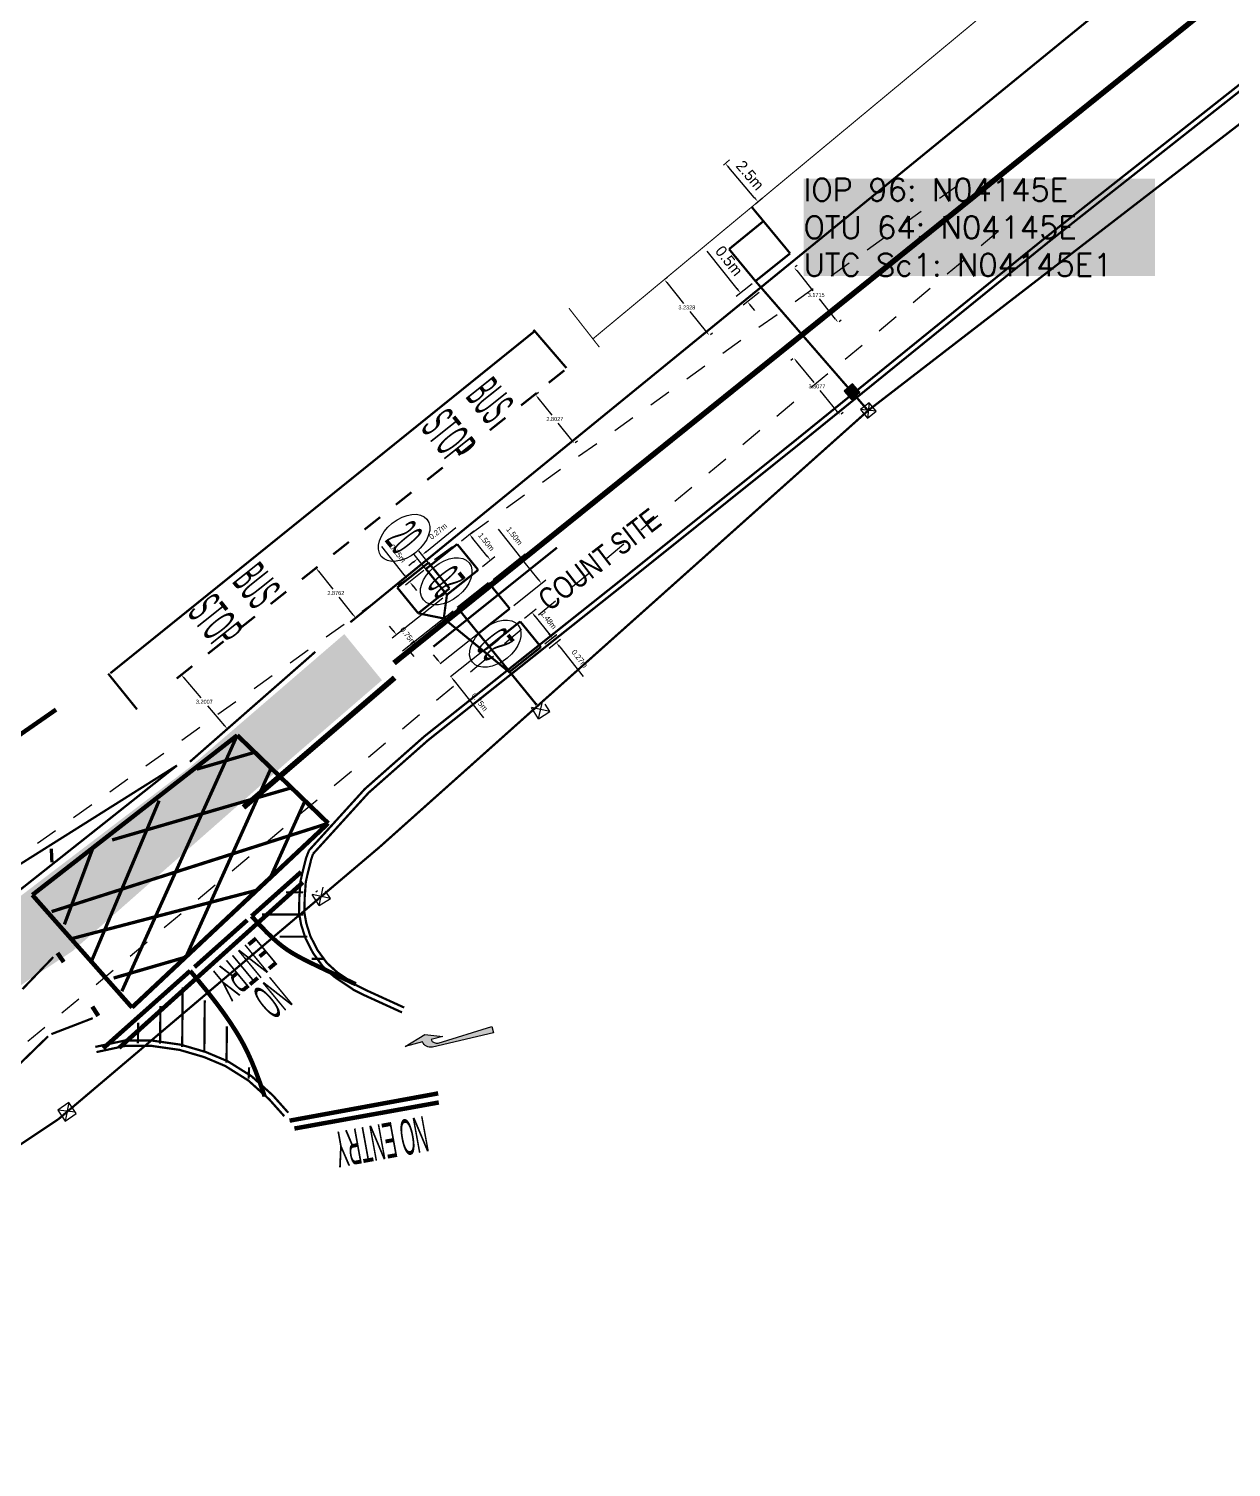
# Model space of a CAD drawing. Header units: metres. Extents: x 375767 to 376086, y 166051 to 166262.
# Drawn here: x 375930.9 to 375985.1, y 166117.4 to 166182.3 of the extents above; entities that cross this region are included whole.
import ezdxf
from ezdxf.enums import TextEntityAlignment as Align

# ---------------------------------------------------------------- set-up
doc = ezdxf.new("R2010")
doc.units = ezdxf.units.M
for name, pattern in [('1003', [0.8999999999999999, 0.6, -0.3]), ('1004', [6, 4, -2]), ('1010', [2, 1, -1]), ('1025', [2, 1, -1]), ('1041', [2, 1, 0, 1]), ('1043', [2, 1, 0, 1]), ('DUCT1', [2, 1, -0.5, 0, -0.5]), ('ZIGZAG', [2, 1, 0, 1])]:
    doc.linetypes.add(name, pattern=pattern)
for name, color, linetype in [('COUNT_SITE', 4, 'Continuous'), ('DIMS', 1, 'Continuous'), ('DUCTS', 3, 'DUCT1'), ('LINES', 7, 'Continuous'), ('SCT_LOOP', 10, 'Continuous'), ('UKLOOPACCESS', 170, 'Continuous')]:
    doc.layers.add(name, color=color, linetype=linetype)
doc.styles.add('RDMARKP', font='rdmarkp.shx', dxfattribs={"width": 0.38, "height": 1.6})
doc.styles.add('ROMANS', font='romans')
doc.dimstyles.get("Standard").update_dxf_attribs({"dimtxt": 0.18, "dimasz": 0.18, "dimexe": 0.18, "dimexo": 0.0625, "dimgap": 0.09, "dimtad": 0, "dimtih": 1, "dimtoh": 1, "dimdec": 4, "dimzin": 0, "dimdsep": 46, "dimtxsty": 'Standard', "dimcen": 0.09, "dimadec": 0, "dimazin": 0, "dimtfac": 1, "dimtdec": 4, "dimtofl": 0, "dimtmove": 0, "dimatfit": 3, "dimfxl": 1, "dimtolj": 1, "dimtzin": 0, "dimarcsym": 0})

# ---------------------------------------------------------------- blocks, each defined once
blk = doc.blocks.new('ZIG8')
at = {"linetype": 'ZIGZAG'}
for points, const_width in [([(-0.2495089316608556, 17.45989829469024), (-0.7495089316608556, 17.45989829469024)], 0.2), ([(-0.2994128822378173, 17.19509671585501), (-0.7013665582113475, 15.23590472874113)], 0.1), ([(-0.2994128822378173, 13.10290328414496), (-0.7013665582113475, 15.06209527125885)], 0.1), ([(-0.2994128822378173, 12.93109671585504), (-0.7013665582113475, 10.97190472874116)], 0.1), ([(-0.2994128822378173, 8.838903284144955), (-0.7013665582113475, 10.79809527125885)], 0.1), ([(-0.2994128822378173, 8.66709671585506), (-0.7013665582113475, 6.707904728741163)], 0.1), ([(-0.2994128822378173, 4.574903284144945), (-0.7013665582113475, 6.534095271258842)], 0.1), ([(-0.2994128822378173, 4.40309671585505), (-0.7013665582113475, 2.443904728741153)], 0.1), ([(-0.2994128822378173, 0.3109032841449348), (-0.7013665582113475, 2.270095271258832)], 0.1)]:
    blk.add_lwpolyline(points, dxfattribs=dict(at, const_width=const_width))
blk = doc.blocks.new('*D17')
at = {"layer": 'Defpoints', "color": 0, "transparency": 16777216}
for p in [(375962.2933602865, 166176.2319695801), (375962.0126264505, 166175.9929022395), (375963.4798475403, 166174.2699625702)]:
    blk.add_point(p, dxfattribs=at)
at = {"layer": 'DIMS', "color": 0, "lineweight": -2, "transparency": 16777216}
for p, q in [((375962.2029627914, 166176.1549888747), (375962.4836966275, 166176.3940562153)), ((375963.5984947411, 166174.6993662518), (375962.4554469217, 166176.0416332392)), ((375963.6701838812, 166174.4320492054), (375963.9509177173, 166174.671116546))]:
    blk.add_line(p, q, dxfattribs=at)
at = {"layer": 'DIMS', "color": 0, "transparency": 16777216}
for points in [[(375962.4871696452, 166176.0686476784), (375962.4237241982, 166176.0146188), (375962.2933602865, 166176.2319695801)], [(375963.6302174646, 166174.726380691), (375963.5667720176, 166174.6723518126), (375963.7605813763, 166174.5090299108)]]:
    blk.add_solid(points, dxfattribs=at)
at = {"layer": 'DIMS', "color": 0, "transparency": 16777216, "insert": (375963.4076435134, 166175.6946730158), "char_height": 0.5, "attachment_point": 5, "rotation": 310.41705382666765}
blk.add_mtext('\\A1;2.5m', dxfattribs=at)
blk = doc.blocks.new('*D18')
at = {"layer": 'Defpoints', "color": 0, "transparency": 16777216}
for p in [(375963.7003815948, 166170.9639331373), (375962.9790116788, 166170.3874693042), (375964.0125203764, 166170.5733318303)]:
    blk.add_point(p, dxfattribs=at)
at = {"layer": 'DIMS', "color": 0, "lineweight": -2, "transparency": 16777216}
for p, q in [((375962.822942288, 166170.5827699577), (375961.4703409013, 166172.2753756215)), ((375963.5050809413, 166170.8078637465), (375962.7837110253, 166170.2313999134)), ((375963.8172197229, 166170.4172624396), (375963.0958498068, 166169.8407986065)), ((375963.4472198511, 166169.8015673437), (375963.6032892419, 166169.6062666902))]:
    blk.add_line(p, q, dxfattribs=at)
at = {"layer": 'DIMS', "color": 0, "transparency": 16777216}
for points in [[(375962.855492397, 166170.6087815229), (375962.7903921791, 166170.5567583926), (375962.9790116788, 166170.3874693042)], [(375963.47976996, 166169.8275789088), (375963.4146697422, 166169.7755557786), (375963.2911504603, 166169.9968679972)]]:
    blk.add_solid(points, dxfattribs=at)
at = {"layer": 'DIMS', "color": 0, "transparency": 16777216, "insert": (375962.4592082064, 166171.838861898), "char_height": 0.5, "attachment_point": 5, "rotation": 308.6291821299235}
blk.add_mtext('\\A1;0.5m', dxfattribs=at)
blk = doc.blocks.new('1038r4')
at = {"linetype": 'Continuous'}
h = blk.add_hatch(color=256, dxfattribs=at)
edge = h.paths.add_edge_path()
edge.add_arc((0.3584595799594155, 2.498570023968249), 0.302694016917024, 461.1355589381031, 535.2597760898309)
edge.add_line((0.0568008924702923, 2.523584102798047), (0.1500000000000199, 0))
edge.add_line((0.1500000000000199, 0), (-0.1499999999999915, 0))
edge.add_line((-0.1499999999999915, 0), (-0.04361041028478496, 2.826159134510711))
edge.add_arc((0.3581137717003315, 2.798517716250345), 0.4026740200150185, 458.29788334228203, 536.063855733046, ccw=False)
edge.add_line((0.3000000000000114, 3.196976190791695), (0.3000000000000114, 4))
edge.add_line((0.3000000000000114, 4), (0.6000000000000085, 3))
edge.add_line((0.6000000000000085, 3), (0.3000000000000114, 2.25))
edge.add_line((0.3000000000000114, 2.25), (0.3000000000000114, 2.795565218185821))
blk.add_lwpolyline([(0.3000000000000114, 2.795565218185821, 0.335198107483375), (0.0568008924702923, 2.523584102798047), (0.1500000000000199, 0), (-0.1499999999999915, 0), (-0.04361041028478496, 2.826159134510711, -0.3529697987741943), (0.3000000000000114, 3.196976190791695), (0.3000000000000114, 4), (0.6000000000000085, 3), (0.3000000000000114, 2.25)], format="xyb", close=True, dxfattribs=at)
blk = doc.blocks.new('*D21')
at = {"layer": 'Defpoints', "color": 0, "transparency": 16777216}
for p in [(375953.9770851777, 166154.4261346982), (375954.1448915977, 166154.2146140008), (375954.6661615986, 166154.6281548682)]:
    blk.add_point(p, dxfattribs=at)
at = {"layer": 'DIMS', "color": 0, "lineweight": -2, "transparency": 16777216}
for p, q in [((375954.1729376753, 166154.581511013), (375954.6942076762, 166154.9950518804)), ((375954.3429788639, 166155.0355280632), (375954.1876025491, 166155.2313805608)), ((375954.3407440953, 166154.3699903156), (375954.8620140962, 166154.783531183)), ((375954.8215379133, 166154.4323023707), (375955.8832760642, 166153.0939769705))]:
    blk.add_line(p, q, dxfattribs=at)
at = {"layer": 'DIMS', "color": 0, "transparency": 16777216}
for points in [[(375954.3756209468, 166155.0614241157), (375954.3103367809, 166155.0096320107), (375954.4983551786, 166154.8396755657)], [(375954.8541799963, 166154.4581984231), (375954.7888958304, 166154.4064063182), (375954.6661615986, 166154.6281548682)]]:
    blk.add_solid(points, dxfattribs=at)
at = {"layer": 'DIMS', "color": 0, "transparency": 16777216, "insert": (375955.7238738926, 166153.8982778938), "char_height": 0.25, "attachment_point": 5, "rotation": 308.4261399783591}
blk.add_mtext('\\A1;0.27m', dxfattribs=at)
blk = doc.blocks.new('*D22')
at = {"layer": 'Defpoints', "color": 0, "transparency": 16777216}
for p in [(375952.5760006951, 166156.1611376244), (375953.0421296394, 166155.5735801316), (375949.4480412141, 166153.6796231028)]:
    blk.add_point(p, dxfattribs=at)
at = {"layer": 'DIMS', "color": 0, "lineweight": -2, "transparency": 16777216}
for p, q in [((375952.5564154453, 166156.1455999929), (375949.4284559643, 166153.6640854713)), ((375953.0225443896, 166155.5580425001), (375949.8945849086, 166153.0765279786)), ((375949.2926648994, 166153.8754756004), (375949.1372885846, 166154.071328098)), ((375950.0695464731, 166152.8962131125), (375951.3855838591, 166151.2373424579))]:
    blk.add_line(p, q, dxfattribs=at)
at = {"layer": 'DIMS', "color": 0, "transparency": 16777216}
for points in [[(375949.3253069823, 166153.9013716529), (375949.2600228164, 166153.8495795479), (375949.4480412141, 166153.6796231028)], [(375950.102188556, 166152.9221091649), (375950.0369043901, 166152.87031706), (375949.9141701583, 166153.09206561)]]:
    blk.add_solid(points, dxfattribs=at)
at = {"layer": 'DIMS', "color": 0, "transparency": 16777216, "insert": (375951.2148483562, 166151.9432993138), "char_height": 0.25, "attachment_point": 5, "rotation": 308.42613997556316}
blk.add_mtext('\\A1;0.75m', dxfattribs=at)
blk = doc.blocks.new('*D23')
at = {"layer": 'Defpoints', "color": 0, "transparency": 16777216}
for p in [(375950.7499740989, 166159.5110834865), (375950.1993594213, 166159.0624344901), (375951.1469494941, 166157.8994830373)]:
    blk.add_point(p, dxfattribs=at)
at = {"layer": 'DIMS', "color": 0, "lineweight": -2, "transparency": 16777216}
for p, q in [((375950.3931681677, 166159.2203527279), (375950.9437828452, 166159.6690017244)), ((375951.5396459338, 166158.5419407801), (375950.9078923367, 166159.3172747402)), ((375951.3407582405, 166158.0574012751), (375951.8913729179, 166158.5060502716))]:
    blk.add_line(p, q, dxfattribs=at)
at = {"layer": 'DIMS', "color": 0, "transparency": 16777216}
for points in [[(375950.9401937944, 166159.3435944465), (375950.8755908789, 166159.2909550339), (375950.7499740989, 166159.5110834865)], [(375951.5719473915, 166158.5682604864), (375951.507344476, 166158.5156210738), (375951.6975641716, 166158.3481320337)]]:
    blk.add_solid(points, dxfattribs=at)
at = {"layer": 'DIMS', "color": 0, "transparency": 16777216, "insert": (375951.5144822547, 166159.1664851169), "char_height": 0.25, "attachment_point": 5, "rotation": 309.17365797172084}
blk.add_mtext('\\A1;1.50m', dxfattribs=at)
blk = doc.blocks.new('*D24')
at = {"layer": 'Defpoints', "color": 0, "transparency": 16777216}
for p in [(375949.7443575816, 166156.78676012), (375950.2104865258, 166156.1992026273), (375947.4630096285, 166154.9768907439)]:
    blk.add_point(p, dxfattribs=at)
at = {"layer": 'DIMS', "color": 0, "lineweight": -2, "transparency": 16777216}
for p, q in [((375949.548505084, 166156.6313838053), (375947.2671571309, 166154.8215144291)), ((375950.0146340283, 166156.0438263125), (375947.7332860751, 166154.2339569364)), ((375947.3076333137, 166155.1727432415), (375947.152256999, 166155.3685957391)), ((375948.0845148875, 166154.1934807536), (375948.2398912022, 166153.997628256))]:
    blk.add_line(p, q, dxfattribs=at)
at = {"layer": 'DIMS', "color": 0, "transparency": 16777216}
for points in [[(375947.3402753967, 166155.198639294), (375947.2749912308, 166155.146847189), (375947.4630096285, 166154.9768907439)], [(375948.1171569704, 166154.219376806), (375948.0518728045, 166154.1675847011), (375947.9291385727, 166154.3893332512)]]:
    blk.add_solid(points, dxfattribs=at)
at = {"layer": 'DIMS', "color": 0, "transparency": 16777216, "insert": (375947.989852847, 166154.9161764696), "char_height": 0.25, "attachment_point": 5, "rotation": 308.42613997556316}
blk.add_mtext('\\A1;0.75m', dxfattribs=at)
blk = doc.blocks.new('*D25')
at = {"layer": 'Defpoints', "color": 0, "transparency": 16777216}
for p in [(375951.6207445304, 166157.3180073109), (375954.0017479595, 166157.2922304541), (375952.553002419, 166156.1428923253)]:
    blk.add_point(p, dxfattribs=at)
at = {"layer": 'DIMS', "color": 0, "lineweight": -2, "transparency": 16777216}
for p, q in [((375953.069490071, 166158.4673454397), (375952.059544025, 166159.7403866741)), ((375951.816597028, 166157.4733836256), (375953.2653425686, 166158.6227217545)), ((375953.8463716448, 166157.4880829517), (375953.2248663857, 166158.2714929421)), ((375952.7488549165, 166156.2982686401), (375954.1976004571, 166157.4476067689))]:
    blk.add_line(p, q, dxfattribs=at)
at = {"layer": 'DIMS', "color": 0, "transparency": 16777216}
for points in [[(375953.2575084686, 166158.2973889946), (375953.1922243028, 166158.2455968896), (375953.069490071, 166158.4673454397)], [(375953.8790137277, 166157.5139790042), (375953.8137295619, 166157.4621868993), (375954.0017479595, 166157.2922304541)]]:
    blk.add_solid(points, dxfattribs=at)
at = {"layer": 'DIMS', "color": 0, "transparency": 16777216, "insert": (375952.780607637, 166159.4348567778), "char_height": 0.25, "attachment_point": 5, "rotation": 308.4261399752322}
blk.add_mtext('\\A1;1.50m', dxfattribs=at)
blk = doc.blocks.new('*D26')
at = {"layer": 'Defpoints', "color": 0, "transparency": 16777216}
for p in [(375953.0421296393, 166155.5735801316), (375954.4876667166, 166154.8311960524), (375953.9619574227, 166154.4141333459)]:
    blk.add_point(p, dxfattribs=at)
at = {"layer": 'DIMS', "color": 0, "lineweight": -2, "transparency": 16777216}
for p, q in [((375953.2379821369, 166155.7289564464), (375953.7636914309, 166156.1460191529)), ((375953.723215248, 166155.7947903406), (375954.3322904019, 166155.02704855)), ((375954.1578099203, 166154.5695096607), (375954.6835192142, 166154.9865723672))]:
    blk.add_line(p, q, dxfattribs=at)
at = {"layer": 'DIMS', "color": 0, "transparency": 16777216}
for points in [[(375953.755857331, 166155.820686393), (375953.6905731651, 166155.7688942881), (375953.5678389333, 166155.9906428382)], [(375954.3649324848, 166155.0529446025), (375954.2996483189, 166155.0011524975), (375954.4876667166, 166154.8311960524)]]:
    blk.add_solid(points, dxfattribs=at)
at = {"layer": 'DIMS', "color": 0, "transparency": 16777216, "insert": (375954.3215315713, 166155.6439839174), "char_height": 0.25, "attachment_point": 5, "rotation": 308.42613997577297}
blk.add_mtext('\\A1;1.48m', dxfattribs=at)
blk = doc.blocks.new('*D27')
at = {"layer": 'Defpoints', "color": 0, "transparency": 16777216}
for p in [(375948.6231183581, 166158.5747726681), (375949.039131441, 166157.6367747767), (375949.2484448871, 166157.8073264735)]:
    blk.add_point(p, dxfattribs=at)
at = {"layer": 'DIMS', "color": 0, "lineweight": -2, "transparency": 16777216}
for p, q in [((375948.8169271045, 166158.7326909059), (375950.1412868713, 166159.8117988642)), ((375949.0905266493, 166158.0011352199), (375948.4652001204, 166158.7685814145)), ((375948.2199961657, 166158.2463027335), (375948.0261874194, 166158.0883844957)), ((375948.8812132032, 166157.8305835231), (375948.2558866743, 166158.5980297177))]:
    blk.add_line(p, q, dxfattribs=at)
at = {"layer": 'DIMS', "color": 0, "transparency": 16777216}
for points in [[(375948.7906073981, 166158.7649923636), (375948.8432468108, 166158.7003894481), (375948.6231183581, 166158.5747726681)], [(375948.1936764594, 166158.2786041912), (375948.246315872, 166158.2140012758), (375948.4138049121, 166158.4042209713)]]:
    blk.add_solid(points, dxfattribs=at)
at = {"layer": 'DIMS', "color": 0, "transparency": 16777216, "insert": (375949.3391340045, 166159.6419171235), "char_height": 0.25, "attachment_point": 5, "rotation": 39.17365797381347}
blk.add_mtext('\\A1;0.27m', dxfattribs=at)
blk = doc.blocks.new('*D28')
at = {"layer": 'Defpoints', "color": 0, "transparency": 16777216}
for p in [(375948.8041166342, 166158.1470125033), (375948.8973424231, 166158.0295010048), (375947.9647380048, 166157.4811054574)]:
    blk.add_point(p, dxfattribs=at)
at = {"layer": 'DIMS', "color": 0, "lineweight": -2, "transparency": 16777216}
for p, q in [((375947.8093616901, 166157.676957955), (375946.7994156443, 166158.9499991894)), ((375948.6082641367, 166157.9916361886), (375947.7688855072, 166157.3257291427)), ((375948.7014899255, 166157.87412469), (375947.8621112961, 166157.2082176441)), ((375948.2133401084, 166157.1677414612), (375948.3687164232, 166156.9718889637))]:
    blk.add_line(p, q, dxfattribs=at)
at = {"layer": 'DIMS', "color": 0, "transparency": 16777216}
for points in [[(375947.842003773, 166157.7028540075), (375947.7767196071, 166157.6510619025), (375947.9647380048, 166157.4811054574)], [(375948.2459821914, 166157.1936375137), (375948.1806980254, 166157.1418454088), (375948.0579637937, 166157.3635939588)]]:
    blk.add_solid(points, dxfattribs=at)
at = {"layer": 'DIMS', "color": 0, "transparency": 16777216, "insert": (375947.5204792562, 166158.6444692932), "char_height": 0.25, "attachment_point": 5, "rotation": 308.4261399714177}
blk.add_mtext('\\A1;0.15m', dxfattribs=at)
blk = doc.blocks.new('JBOX6')
at = {"linetype": 'ByBlock'}
blk.add_hatch(color=0, dxfattribs=at).paths.add_polyline_path([(0.25, 0.25), (-0.25, 0.25), (-0.25, -0.25), (0.25, -0.25)])
at = {"color": 0, "linetype": 'ByBlock'}
for p, q in [((0.25, 0.25), (-0.25, 0.25)), ((-0.25, 0.25), (-0.25, -0.25)), ((0.25, -0.25), (0.25, 0.25)), ((-0.25, -0.25), (0.25, -0.25))]:
    blk.add_line(p, q, dxfattribs=at)
blk = doc.blocks.new('JBOX5')
at = {"color": 0, "linetype": 'ByBlock'}
for p, q in [((0.25, 0.25), (-0.25, 0.25)), ((-0.25, 0.25), (-0.25, -0.25)), ((-0.25, 0.25), (0.25, -0.25)), ((0.25, 0.25), (-0.25, -0.25)), ((0.25, -0.25), (0.25, 0.25)), ((-0.25, -0.25), (0.25, -0.25))]:
    blk.add_line(p, q, dxfattribs=at)
blk = doc.blocks.new('*D35')
at = {"layer": 'Defpoints', "color": 0, "transparency": 16777216}
for p in [(375943.8316802218, 166157.9846652819), (375945.6241597055, 166155.7353803841), (375945.6241597055, 166155.7353803841)]:
    blk.add_point(p, dxfattribs=at)
at = {"layer": 'DIMS', "color": 0, "lineweight": -2, "transparency": 16777216}
for p, q in [((375943.7828023533, 166157.9457139794), (375943.6909119604, 166157.8724855306)), ((375943.943859973, 166157.8438970206), (375944.5844760151, 166157.0400228329)), ((375945.5119799542, 166155.8761486454), (375944.8713639121, 166156.6800228329)), ((375945.575281837, 166155.6964290816), (375945.4833914441, 166155.6232006328))]:
    blk.add_line(p, q, dxfattribs=at)
at = {"layer": 'DIMS', "color": 0, "transparency": 16777216}
for points in [[(375943.9673213499, 166157.8625936458), (375943.9203985962, 166157.8252003953), (375943.8316802218, 166157.9846652819)], [(375945.5354413311, 166155.8948452706), (375945.4885185773, 166155.8574520202), (375945.6241597055, 166155.7353803841)]]:
    blk.add_solid(points, dxfattribs=at)
at = {"layer": 'DIMS', "color": 0, "transparency": 16777216, "insert": (375944.7279199637, 166156.860022833), "char_height": 0.18, "attachment_point": 5}
blk.add_mtext('\\A1;2.8762', dxfattribs=at)
blk = doc.blocks.new('*D36')
at = {"layer": 'Defpoints', "color": 0, "transparency": 16777216}
for p in [(375938.011979239, 166153.38930248), (375940.0864800796, 166150.9519589683), (375939.8329627654, 166150.7361822922)]:
    blk.add_point(p, dxfattribs=at)
at = {"layer": 'DIMS', "color": 0, "lineweight": -2, "transparency": 16777216}
for p, q in [((375937.9643846265, 166153.3487931865), (375937.6213894408, 166153.0568590387)), ((375937.87512869, 166153.0364533199), (375938.6425086011, 166152.1348540481)), ((375939.7162960001, 166150.8732547763), (375938.948916089, 166151.7748540481)), ((375940.038885467, 166150.9114496748), (375939.6958902813, 166150.619515527))]:
    blk.add_line(p, q, dxfattribs=at)
at = {"layer": 'DIMS', "color": 0, "transparency": 16777216}
for points in [[(375937.8979741042, 166153.0558977808), (375937.852283276, 166153.017008859), (375937.7584619248, 166153.173525804)], [(375939.7391414142, 166150.8926992372), (375939.6934505861, 166150.8538103154), (375939.8329627654, 166150.7361822922)]]:
    blk.add_solid(points, dxfattribs=at)
at = {"layer": 'DIMS', "color": 0, "transparency": 16777216, "insert": (375938.7957123452, 166151.9548540481), "char_height": 0.18, "attachment_point": 5}
blk.add_mtext('\\A1;3.2007', dxfattribs=at)
blk = doc.blocks.new('*D37')
at = {"layer": 'Defpoints', "color": 0, "transparency": 16777216}
for p in [(375965.3802818616, 166167.4596098203), (375967.4684978872, 166164.8944555665), (375967.4684978872, 166164.8944555665)]:
    blk.add_point(p, dxfattribs=at)
at = {"layer": 'DIMS', "color": 0, "lineweight": -2, "transparency": 16777216}
for p, q in [((375965.3318120097, 166167.4201519509), (375965.2406886881, 166167.3459711564)), ((375965.4939205254, 166167.3200166468), (375966.2778572111, 166166.3570326933)), ((375967.3548592234, 166165.03404874), (375966.5709225377, 166165.9970326934)), ((375967.5169677391, 166164.9339134359), (375967.6080910607, 166165.0080942303))]:
    blk.add_line(p, q, dxfattribs=at)
at = {"layer": 'DIMS', "color": 0, "transparency": 16777216}
for points in [[(375965.5171860543, 166167.3389564241), (375965.4706549965, 166167.3010768695), (375965.3802818615, 166167.4596098202)], [(375967.3781247523, 166165.0529885173), (375967.3315936944, 166165.0151089627), (375967.4684978872, 166164.8944555665)]]:
    blk.add_solid(points, dxfattribs=at)
at = {"layer": 'DIMS', "color": 0, "transparency": 16777216, "insert": (375966.4243898744, 166166.1770326933), "char_height": 0.18, "attachment_point": 5}
blk.add_mtext('\\A1;3.3077', dxfattribs=at)
blk = doc.blocks.new('*D38')
at = {"layer": 'Defpoints', "color": 0, "transparency": 16777216}
for p in [(375965.3981207825, 166171.5372223293), (375967.3807458531, 166169.0618832797), (375967.3807458531, 166169.0618832797)]:
    blk.add_point(p, dxfattribs=at)
at = {"layer": 'DIMS', "color": 0, "lineweight": -2, "transparency": 16777216}
for p, q in [((375965.446902447, 166171.576294048), (375965.5386119764, 166171.6497488792)), ((375965.5106473325, 166171.3967311354), (375966.2452621536, 166170.4795528045)), ((375967.2682193031, 166169.2023744736), (375966.5336044821, 166170.1195528045)), ((375967.4295275176, 166169.1009549985), (375967.5212370469, 166169.1744098297))]:
    blk.add_line(p, q, dxfattribs=at)
at = {"layer": 'DIMS', "color": 0, "transparency": 16777216}
for points in [[(375965.5340625315, 166171.4154855604), (375965.4872321335, 166171.3779767104), (375965.3981207825, 166171.5372223293)], [(375967.2916345021, 166169.2211288986), (375967.2448041041, 166169.1836200486), (375967.3807458531, 166169.0618832797)]]:
    blk.add_solid(points, dxfattribs=at)
at = {"layer": 'DIMS', "color": 0, "transparency": 16777216, "insert": (375966.3894333178, 166170.2995528045), "char_height": 0.18, "attachment_point": 5}
blk.add_mtext('\\A1;3.1715', dxfattribs=at)
blk = doc.blocks.new('*D39')
at = {"layer": 'Defpoints', "color": 0, "transparency": 16777216}
for p in [(375959.5430151983, 166170.9964314487), (375961.5686875051, 166168.477031245), (375961.5686875052, 166168.4770312451)]:
    blk.add_point(p, dxfattribs=at)
at = {"layer": 'DIMS', "color": 0, "lineweight": -2, "transparency": 16777216}
for p, q in [((375959.5917236083, 166171.0355944515), (375959.6832954193, 166171.1092208969)), ((375959.6558046465, 166170.8561512278), (375960.411126026, 166169.9167313469)), ((375961.455898057, 166168.617311466), (375960.7005766775, 166169.5567313469)), ((375961.6173959152, 166168.5161942479), (375961.7089677262, 166168.5898206932))]:
    blk.add_line(p, q, dxfattribs=at)
at = {"layer": 'DIMS', "color": 0, "transparency": 16777216}
for points in [[(375959.6791846834, 166170.8749494692), (375959.6324246097, 166170.8373529864), (375959.5430151983, 166170.9964314487)], [(375961.4792780939, 166168.6361097073), (375961.4325180202, 166168.5985132246), (375961.5686875052, 166168.4770312451)]]:
    blk.add_solid(points, dxfattribs=at)
at = {"layer": 'DIMS', "color": 0, "transparency": 16777216, "insert": (375960.5558513517, 166169.7367313469), "char_height": 0.18, "attachment_point": 5}
blk.add_mtext('\\A1;3.2328', dxfattribs=at)
blk = doc.blocks.new('*D40')
at = {"layer": 'Defpoints', "color": 0, "transparency": 16777216}
for p in [(375953.7318738555, 166165.8020740614), (375955.4785943012, 166163.6102931208), (375955.4785943013, 166163.6102931208)]:
    blk.add_point(p, dxfattribs=at)
at = {"layer": 'DIMS', "color": 0, "lineweight": -2, "transparency": 16777216}
for p, q in [((375953.7807510013, 166165.8410262707), (375953.8726400356, 166165.9142564243)), ((375953.8440562184, 166165.6613078813), (375954.4617846695, 166164.8861835911)), ((375955.3664119384, 166163.7510593009), (375954.7486834872, 166164.526183591)), ((375955.5274714471, 166163.6492453301), (375955.6193604813, 166163.7224754837))]:
    blk.add_line(p, q, dxfattribs=at)
at = {"layer": 'DIMS', "color": 0, "transparency": 16777216}
for points in [[(375953.8675172484, 166165.6800049418), (375953.8205951884, 166165.6426108208), (375953.7318738555, 166165.8020740614)], [(375955.3898729684, 166163.7697563614), (375955.3429509084, 166163.7323622404), (375955.4785943013, 166163.6102931208)]]:
    blk.add_solid(points, dxfattribs=at)
at = {"layer": 'DIMS', "color": 0, "transparency": 16777216, "insert": (375954.6052340784, 166164.7061835912), "char_height": 0.18, "attachment_point": 5}
blk.add_mtext('\\A1;2.8027', dxfattribs=at)

msp = doc.modelspace()

# ---------------------------------------------------------------- hatches: boundary and pattern name
at = {"layer": 'DIMS', "true_color": 0xffecb3}
h = msp.add_hatch(color=41, dxfattribs=at)
h.dxf.hatch_style = 1
h.paths.add_polyline_path([(375916.3539821655, 166133.4307327351), (375918.0112159796, 166130.9273624487), (375932.8491373986, 166140.7097677253), (375942.5997671416, 166149.2982519889), (375946.8055749757, 166152.9276213392), (375945.1098255251, 166155.0073525321), (375938.1340762432, 166148.9992541706), (375928.9229903431, 166141.9898173686), (375917.2068067348, 166133.940510133)])

# ---------------------------------------------------------------- linework, layer by layer
at = {"const_width": 0.1}
msp.add_lwpolyline([(375949.1260355428, 166154.4409038024), (375954.699490115, 166158.9054375883)], dxfattribs=at)
at = {"layer": 'COUNT_SITE', "const_width": 0.1}
for points in [[(375948.7891014169, 166157.9436298065), (375950.1993594214, 166159.0624344901)], [(375951.1469494941, 166157.8994830372), (375950.1993594214, 166159.0624344901)], [(375947.4956231057, 166157.1089409707), (375948.9058811102, 166158.2277456543)], [(375949.7366914895, 166156.7806783537), (375948.7891014168, 166157.9436298065)], [(375949.8534711829, 166157.0647942015), (375948.9058811102, 166158.2277456543)], [(375949.7366914895, 166156.7806783537), (375951.1469494941, 166157.8994830373)], [(375950.2104865258, 166156.1992026273), (375951.6207445304, 166157.3180073109)], [(375952.568334603, 166156.155055858), (375951.6207445304, 166157.3180073109)], [(375947.4956231057, 166157.1089409707), (375948.4432131784, 166155.9459895179)], [(375948.4432131784, 166155.9459895179), (375949.8534711829, 166157.0647942015)], [(375949.7366914895, 166156.7806783537), (375949.595071227, 166155.7109731568), (375952.6384355345, 166153.2194470257)], [(375953.7643173843, 166151.8376829374), (375950.2104865258, 166156.1992026273)], [(375951.1580765985, 166155.0362511745), (375952.568334603, 166156.155055858)], [(375948.4432131784, 166155.9459895179), (375949.595071227, 166155.7109731568)], [(375951.6318716349, 166154.4547754481), (375953.0421296394, 166155.5735801317)], [(375953.9770851777, 166154.4261346982), (375953.0421296394, 166155.5735801317)], [(375952.5668271732, 166153.3073300146), (375953.9770851777, 166154.4261346982)]]:
    msp.add_lwpolyline(points, dxfattribs=at)
at = {"layer": 'DIMS', "linetype": '1025'}
for points in [[(375972.7579474784, 166175.2268453643), (375913.3971104692, 166132.7692078246)], [(375974.6001102348, 166173.1545304836), (375918.9820473451, 166126.7328507504)]]:
    msp.add_lwpolyline(points, dxfattribs=at)
at = {"layer": 'DUCTS'}
for p, q in [((375932.979976055, 166133.445533656), (375932.1897459415, 166133.5447310143)), ((375932.687386111, 166133.8799238869), (375932.5249388141, 166133.047090845))]:
    msp.add_line(p, q, dxfattribs=at)
at = {"layer": 'DUCTS', "const_width": 0.1}
for points in [[(375988.7377228549, 166180.5163691774), (375968.7363238435, 166165.0907705829)], [(375968.7363238435, 166165.0907705829), (375946.6978088874, 166145.401422932)], [(375946.6978088874, 166145.401422932), (375932.2067083805, 166133.12555661)]]:
    msp.add_lwpolyline(points, dxfattribs=at)
at = {"layer": 'DUCTS', "flags": 128}
for points in [[(375953.8679170226, 166151.1936432504), (375954.3753980417, 166151.5137416964), (375954.0552995956, 166152.0212227156), (375953.5478185765, 166151.7011242695)], [(375953.8679170226, 166151.1936432504), (375953.5478185765, 166151.7011242695)], [(375954.3753980417, 166151.5137416964), (375953.5478185765, 166151.7011242695)], [(375953.8679170226, 166151.1936432504), (375954.0552995956, 166152.0212227156)], [(375943.973721519, 166142.7612643748), (375944.4812025381, 166143.0813628208), (375944.1611040921, 166143.58884384), (375943.653623073, 166143.2687453939)], [(375944.4812025381, 166143.0813628208), (375943.653623073, 166143.2687453939)], [(375943.973721519, 166142.7612643748), (375943.653623073, 166143.2687453939)], [(375943.973721519, 166142.7612643748), (375944.1611040921, 166143.58884384)]]:
    msp.add_lwpolyline(points, dxfattribs=at)
at = {"layer": 'DUCTS'}
msp.add_lwpolyline([(375933.0225789835, 166133.3822837175), (375932.687386111, 166133.8799238869), (375932.1897459415, 166133.5447310143), (375932.5249388141, 166133.047090845)], close=True, dxfattribs=at)
at = {"layer": 'DUCTS', "const_width": 0.1, "flags": 128}
msp.add_lwpolyline([(375907.6213620742, 166117.4879718165), (375913.3518105, 166120.5772969861), (375915.166089007, 166121.7847306131), (375916.5110248014, 166122.6798085728), (375918.7352057947, 166124.1600393718), (375920.3301970847, 166125.2215335752), (375921.9416028003, 166126.2939518618), (375923.3501285537, 166127.2313500356), (375924.3651590756, 166127.9068703484), (375925.2660850934, 166128.5064521465), (375926.0908316833, 166129.0553352218), (375927.1692975564, 166129.7730728546), (375928.4382163109, 166130.6175601636), (375929.4277515087, 166131.2761128987), (375930.3795162381, 166131.9095287359), (375932.2067083805, 166133.12555661)], dxfattribs=at)
at = {"layer": 'LINES', "color": 2, "const_width": 0.1}
for points in [[(375943.5188227721, 166145.2556156617), (375946.0328115895, 166148.0210033609), (375948.7278741752, 166150.4021605024), (375957.6232726438, 166157.4726360709), (375965.3612226519, 166163.6689765938), (375976.6939579622, 166172.8565757437), (375997.8544237106, 166189.5491294336), (376017.872987417, 166205.9208106332), (376040.1618120165, 166223.8460852703), (376063.6964733533, 166242.7841407394), (376069.8211856697, 166247.4033875447)], [(375943.6964083897, 166145.0941741912), (375946.2015621646, 166147.8498433435), (375948.8821003128, 166150.2181677708), (375957.7729485091, 166157.2850265717), (375965.5118023105, 166163.4820908277), (375976.8438568126, 166172.6691380375), (375998.0047254766, 166189.3620095696), (376018.024162814, 166205.7344052464), (376040.3122465324, 166223.6590840469), (376063.8439972301, 166242.5947973602), (376069.9656999836, 166247.2117743586)], [(375934.5560646682, 166153.240709282), (375953.6790486206, 166168.6568296211)], [(375954.3278153866, 166166.3404144697), (375955.0338220744, 166166.900257205)], [(375953.0811175785, 166165.3198750711), (375953.7871242663, 166165.8797178064)], [(375951.6691042032, 166164.2001896005), (375952.3751108909, 166164.7600323358)], [(375950.2570908278, 166163.0805041298), (375950.9630975155, 166163.6403468652)], [(375948.8450774524, 166161.9608186592), (375949.5510841401, 166162.5206613945)], [(375947.4330640769, 166160.8411331885), (375948.1390707647, 166161.4009759239)], [(375946.0210507016, 166159.7214477179), (375946.7270573893, 166160.2812904532)], [(375944.6090373261, 166158.6017622472), (375945.3150440139, 166159.1616049825)], [(375943.1970239507, 166157.4820767765), (375943.9030306384, 166158.0419195119)], [(375941.7850105753, 166156.3623913059), (375942.491017263, 166156.9222340412)], [(375940.3729971999, 166155.2427058353), (375941.0790038876, 166155.8025485706)], [(375938.9609838245, 166154.1230203646), (375939.6669905122, 166154.6828630999)], [(375937.5489704491, 166153.003334894), (375938.2549771367, 166153.5631776293)], [(375947.7118466757, 166137.9472946271), (375945.9864748997, 166138.7347462807), (375945.5464317262, 166138.9547678675), (375944.6442150347, 166139.5624253197), (375944.1407965018, 166140.0190911401), (375943.6991606451, 166140.6249761352), (375943.3584220956, 166141.2878503201), (375943.1620028497, 166141.9055707676), (375943.0665667027, 166142.4420842391), (375943.0831549304, 166143.1467856686), (375943.1332306035, 166143.8584000891), (375943.217323539, 166144.2368182986), (375943.3859308682, 166144.9158942751), (375943.5188227721, 166145.2556156617)], [(375947.8114940029, 166138.1656301721), (375946.0899967853, 166138.9513134953), (375945.6676367839, 166139.162493496), (375944.7926437597, 166139.7518153704), (375944.3202585852, 166140.1803299148), (375943.904088203, 166140.7512785509), (375943.5810532214, 166141.3797121413), (375943.3955191852, 166141.9631996062), (375943.3070657067, 166142.460458604), (375943.322956512, 166143.1355321239), (375943.3713861103, 166143.8237545346), (375943.4509654439, 166144.1818615354), (375943.6124628732, 166144.8323019706), (375943.6964083897, 166145.0941741912)], [(375933.8796942838, 166136.3927422565), (375935.2148173747, 166136.6803705919), (375936.4235713101, 166136.6803705919), (375937.7251395182, 166136.4936914864), (375938.8607974582, 166136.161809714), (375939.8529897903, 166135.7440445215), (375940.9272514694, 166135.0690692529), (375941.8889859128, 166134.2016698893), (375942.5815898564, 166133.424859434)], [(375933.9302383828, 166136.1581249211), (375935.240376036, 166136.4403705919), (375936.406447769, 166136.4403705919), (375937.6741861804, 166136.2585435688), (375938.7803078789, 166135.935293392), (375939.7418492997, 166135.5304338464), (375940.781956642, 166134.8769182772), (375941.7185439905, 166134.032199368), (375942.4024529508, 166133.2651410285)]]:
    msp.add_lwpolyline(points, dxfattribs=at)
at = {"layer": 'LINES', "const_width": 0.25}
msp.add_lwpolyline([(376063.0420751977, 166246.7532025761), (375947.3497841304, 166153.7021400745)], dxfattribs=at)
at = {"layer": 'LINES', "linetype": '1010', "const_width": 0.05}
msp.add_lwpolyline([(375956.3080142642, 166168.3114965003), (375988.7192297861, 166195.2116449237), (376016.50998678, 166218.3361032783)], dxfattribs=at)
at = {"layer": 'LINES', "linetype": '1004', "const_width": 0.1}
for points in [[(376006.4913611113, 166205.3865917497), (375945.3804661179, 166155.5406390503)], [(375938.144131796, 166149.2488961444), (375943.8020125839, 166154.2097605338)]]:
    msp.add_lwpolyline(points, dxfattribs=at)
at = {"layer": 'LINES', "linetype": '1025', "const_width": 0.05}
msp.add_lwpolyline([(375955.241792331, 166169.7007196771), (375956.6122734276, 166167.9452787578)], dxfattribs=at)
at = {"layer": 'LINES', "color": 2, "linetype": '1025', "const_width": 0.1}
for points in [[(375953.6429166431, 166168.72946613), (375955.1249195227, 166167.0084295439)], [(375935.761413209, 166151.6122064662), (375934.4601660327, 166153.2220479732)]]:
    msp.add_lwpolyline(points, dxfattribs=at)
at = {"layer": 'LINES', "linetype": 'Continuous', "const_width": 0.25}
msp.add_lwpolyline([(375940.5615287228, 166147.1904366139), (375947.3790287415, 166153.0414897071)], dxfattribs=at)
at = {"layer": 'LINES', "color": 7, "linetype": '1003', "const_width": 0.2}
for points in [[(375917.4953660353, 166141.453556798), (375932.109123696, 166151.6026674988)], [(375934.9552890531, 166136.3511886109), (375943.2418574792, 166143.8139700607)], [(375938.3500422661, 166139.9892236246), (375940.7310031031, 166142.1097443719)], [(375942.6399187819, 166133.0658843168), (375949.3433342359, 166134.2965808555)], [(375942.8588058688, 166132.7103494949), (375949.3706951218, 166133.8863488495)]]:
    msp.add_lwpolyline(points, dxfattribs=at)
at = {"layer": 'LINES', "color": 2, "linetype": '1043'}
for points, const_width in [([(375931.0393140783, 166143.2435340756), (375940.2798861131, 166150.4436129505)], 0.2), ([(375940.2798861131, 166150.4436129505), (375935.0751124913, 166138.902330458)], 0.15), ([(375940.2798861131, 166150.4436129505), (375944.3843939505, 166146.475922041)], 0.2), ([(375938.4554079815, 166148.9176698061), (375941.0715519439, 166149.6783359807)], 0.15), ([(375941.8077852754, 166148.9666437602), (375937.9695862023, 166140.4556607695)], 0.15), ([(375934.6380095548, 166145.7249031413), (375942.7279729472, 166148.0771290108)], 0.15), ([(375936.7572559845, 166147.4973823533), (375933.699774072, 166140.238135356)], 0.15), ([(375943.3356844378, 166147.48967457), (375941.7734930508, 166144.0256061177)], 0.15), ([(375931.906847375, 166142.4921843957), (375944.3843939505, 166146.475922041)], 0.15), ([(375944.3843939505, 166146.475922041), (375935.5318052599, 166138.16781696)], 0.2), ([(375933.7576125134, 166145.3241939834), (375932.4852101268, 166141.9142238476)], 0.15), ([(375935.5318052599, 166138.16781696), (375931.0393140783, 166143.2435340756)], 0.2), ([(375932.8322407753, 166141.278470147), (375941.1688464654, 166143.4581486717)], 0.15), ([(375934.7058896259, 166139.49616333), (375937.9532989802, 166140.4403753025)], 0.15)]:
    msp.add_lwpolyline(points, dxfattribs=dict(at, const_width=const_width))
at = {"layer": 'LINES', "color": 7, "linetype": '1004', "const_width": 0.1}
for points in [[(375937.5613825478, 166149.0822896345, -0.001529061176975299), (375914.8298259978, 166134.8462368428)], [(375937.5613825478, 166149.0822896345, -0.03125131916387393), (375916.02807316, 166133.4317431201)]]:
    msp.add_lwpolyline(points, format="xyb", dxfattribs=at)
at = {"layer": 'LINES', "color": 7, "linetype": '1041', "const_width": 0.15}
msp.add_lwpolyline([(375931.9227225861, 166144.7170644924), (375931.8948268513, 166145.3304798264)], dxfattribs=at)
at = {"layer": 'LINES', "color": 7, "linetype": 'Continuous', "const_width": 0.2}
for points in [[(375940.9273862772, 166142.2902508125), (375943.1597748215, 166144.2789002925)], [(375934.2321903161, 166136.3260569894), (375938.1570273706, 166139.822368233)]]:
    msp.add_lwpolyline(points, dxfattribs=at)
at = {"layer": 'LINES', "flags": 128}
for points, const_width in [([(375942.4759672545, 166143.3618348025), (375943.2537567526, 166143.3618348025)], 0.1), ([(375941.394649684, 166142.3618348025), (375943.2537567526, 166142.3618348025)], 0.1), ([(375940.9273862772, 166142.2902508125), (375941.2884511366, 166141.893864524), (375941.6048246316, 166141.5659037125), (375941.8833492911, 166141.2971427287), (375942.1308676433, 166141.0783559235), (375942.3542222168, 166140.9003176476), (375942.5602555401, 166140.7538022518), (375942.7558101416, 166140.6295840868), (375942.9477285499, 166140.5184375034), (375943.1437302042, 166140.4115794397), (375943.3550421863, 166140.301997183), (375943.5937684888, 166140.1831206081), (375943.8720131045, 166140.0483795896), (375944.2018800258, 166139.8912040022), (375944.5954732453, 166139.7050237205), (375945.0648967557, 166139.4832686192), (375945.6222545496, 166139.219368573)], 0.2), ([(375942.1914100825, 166141.3618348025), (375943.4434617979, 166141.3618348025)], 0.1), ([(375938.1570273706, 166139.822368233), (375938.5274669411, 166139.3795554166), (375938.8464761291, 166138.9901334941), (375939.121218912, 166138.6458342072), (375939.358859267, 166138.3383892974), (375939.5665611713, 166138.0595305063), (375939.7514886023, 166137.8009895754), (375939.9208055371, 166137.5544982464), (375940.0816759532, 166137.3117882608), (375940.2404706258, 166137.063899546), (375940.4003875222, 166136.7991047725), (375940.5638314078, 166136.5049847967), (375940.733207048, 166136.1691204748), (375940.910919208, 166135.7790926632), (375941.0993726533, 166135.3224822182), (375941.3009721493, 166134.7868699962), (375941.5181224613, 166134.1598368535)], 0.2), ([(375943.6331668432, 166140.3618348025), (375944.1643401782, 166140.3618348025)], 0.1), ([(375937.8169101806, 166139.0763953431), (375937.7979400719, 166136.3837738271)], 0.1), ([(375938.8146634432, 166138.4885693945), (375938.7956933345, 166136.1372666418)], 0.1), ([(375936.8171185376, 166138.2420616882), (375936.7981484289, 166136.534020697)], 0.1), ([(375935.8173268946, 166137.4835768788), (375935.7983567859, 166136.5544332088)], 0.1), ([(375939.8146308992, 166137.3129180181), (375939.7956607905, 166135.682175652)], 0.1), ([(375940.8145983552, 166135.4735923685), (375940.7956282465, 166134.9616147445)], 0.1)]:
    msp.add_lwpolyline(points, dxfattribs=dict(at, const_width=const_width))
at = {"layer": 'LINES'}
for centre, major_axis in [((375947.8067825803, 166159.3485224427), (-1.031222012073556, -0.8382796309265429)), ((375949.7052310217, 166157.3844418906), (1.031222012073556, 0.8382796309265432)), ((375951.9178918877, 166154.5751653273), (1.031222012073556, 0.8382796309265432))]:
    msp.add_ellipse(centre, major_axis=major_axis, ratio=0.636194131281803, dxfattribs=at)
at = {"layer": 'SCT_LOOP', "const_width": 0.1, "flags": 128}
for points in [[(375963.4798475403, 166174.2699625702), (375965.2147169988, 166172.1740745253)], [(375962.4621475466, 166172.365279769), (375964.0126546593, 166173.6286559349)], [(375962.4621475466, 166172.365279769), (375963.6521010051, 166170.9253509713)], [(375963.6521010051, 166170.9253509713), (375965.2147169988, 166172.1740745253)]]:
    msp.add_lwpolyline(points, dxfattribs=at)
at = {"layer": 'SCT_LOOP', "const_width": 0.1}
msp.add_lwpolyline([(375968.7302463202, 166165.0853408854), (375963.6521010051, 166170.9253509713)], dxfattribs=at)

# ---------------------------------------------------------------- block references
at = {"layer": 'DUCTS', "rotation": 308.9172845632885}
msp.add_blockref('JBOX5', (375968.7363238435, 166165.0907705829), dxfattribs=at)
at = {"layer": 'LINES', "color": 7, "linetype": 'ZIGZAG', "xscale": -1, "rotation": 304.5277728600213}
msp.add_blockref('ZIG8', (375917.6448951481, 166130.9391915899), dxfattribs=at)
at = {"layer": 'LINES', "color": 7, "linetype": 'ZIGZAG', "rotation": 302.6662458788542}
msp.add_blockref('ZIG8', (375919.4509906101, 166128.1548491946), dxfattribs=at)
at = {"layer": 'LINES', "rotation": 105.2615431352265}
msp.add_blockref('1038r4', (375951.7946694847, 166137.169338475), dxfattribs=at)
at = {"layer": 'UKLOOPACCESS', "rotation": 221.2458975459092}
msp.add_blockref('JBOX6', (375968.0006521537, 166165.9341383529), dxfattribs=at)

# ---------------------------------------------------------------- texts
at = {"layer": 'COUNT_SITE', "width": 0.8}
msp.add_text('COUNT SITE', height=1, rotation=37.64231930868994, dxfattribs=at).set_placement((375954.3528160995, 166156.0006221177))
at = {"layer": 'DIMS', "insert": (375965.8254155203, 166175.5496720021), "char_height": 1.015575936647868, "attachment_point": 1, "style": 'ROMANS', "bg_fill": 1, "box_fill_scale": 1, "bg_fill_color": 7, "bg_fill_true_color": 16777215, "bg_fill_transparency": 0}
msp.add_mtext_dynamic_manual_height_columns('IOP 96: N04145E\\POTU 64: N04145E\\PUTC Sc1: N04145E1', width=15.84003758562265, gutter_width=5.077879683239337, heights=[0], dxfattribs=at)
at = {"layer": 'LINES', "color": 2, "linetype": 'Continuous', "style": 'RDMARKP', "width": 0.38}
for s, p in [('BUS', (375951.0579950527, 166165.049501647)), ('STOP', (375949.203613519, 166163.4414922645)), ('BUS', (375940.5358394934, 166156.7026477101)), ('STOP', (375938.6814579598, 166155.0946383276))]:
    msp.add_text(s, height=1.6, rotation=308.5192901793388, dxfattribs=at).set_placement(p, align=Align.CENTER)
at = {"layer": 'LINES', "style": 'RDMARKP', "width": 0.38}
for s, rotation, p in [('20', 309.3033255161482, (375947.1887377073, 166158.8700422624)), ('20', 129.3033255182935, (375950.3232758947, 166157.8629220709)), ('20', 129.3033255182935, (375952.5359367607, 166155.0536455075)), ('ENTRY', 219.616585944855, (375940.0653392576, 166140.5220119461)), ('NO ', 219.616585944855, (375941.2618565481, 166139.1332814564)), ('NO ENTRY', 190.3371856726041, (375946.6346073267, 166132.9017917227))]:
    msp.add_text(s, height=1.6, rotation=rotation, dxfattribs=at).set_placement(p, align=Align.CENTER)

# ---------------------------------------------------------------- dimensions: what is measured, and where the dimension line sits
at = {"layer": 'DIMS'}
dim = msp.add_aligned_dim(p1=(375963.4798475403, 166174.2699625702), p2=(375962.0126264505, 166175.9929022395), distance=-0.3687338878185739, text='2.5m', dimstyle='Standard', override={"dimtxt": 0.5, "dimasz": 0.25, "dimexe": 0.25, "dimexo": 0.25, "dimgap": 0.25, "dimtad": 1, "dimtih": 0, "dimtoh": 0, "dimdec": 1, "dimpost": 'm', "dimtdec": 1}, dxfattribs=at)
dim.commit()
dim.dimension.update_dxf_attribs({"geometry": '*D17', "text_midpoint": (375963.4076435134, 166175.6946730158)})
for base, p1, p2, angle, override, picture, middle in [((375962.9790116788, 166170.3874693042), (375964.0125203765, 166170.5733318303), (375963.7003815949, 166170.9639331373), 128.6291821351342, {"dimtxt": 0.5, "dimasz": 0.25, "dimexe": 0.25, "dimexo": 0.25, "dimgap": 0.25, "dimtad": 1, "dimtih": 0, "dimtoh": 0, "dimdec": 1, "dimpost": 'm', "dimtdec": 1}, '*D18', (375962.0686068994, 166171.5267231164)), ((375948.6231183581, 166158.5747726681), (375949.039131441, 166157.6367747767), (375949.2484448871, 166157.8073264736), 39.17365797558676, {"dimtxt": 0.25, "dimasz": 0.25, "dimexe": 0.25, "dimexo": 0.25, "dimgap": 0.25, "dimtad": 1, "dimtih": 0, "dimtoh": 0, "dimdec": 2, "dimpost": 'm', "dimtdec": 1}, '*D27', (375949.5760113612, 166159.351204004)), ((375954.0017479595, 166157.2922304541), (375951.6207445304, 166157.3180073109), (375952.553002419, 166156.1428923253), 308.42613997628314, {"dimtxt": 0.25, "dimasz": 0.25, "dimexe": 0.25, "dimexo": 0.25, "dimgap": 0.25, "dimtad": 1, "dimtih": 0, "dimtoh": 0, "dimdec": 2, "dimpost": 'm', "dimtdec": 1}, '*D25', (375952.4868288906, 166159.2017923057)), ((375950.7499740989, 166159.5110834865), (375951.1469494941, 166157.8994830373), (375950.1993594214, 166159.0624344901), 129.1736579717209, {"dimtxt": 0.25, "dimasz": 0.25, "dimexe": 0.25, "dimexo": 0.25, "dimgap": 0.25, "dimtad": 1, "dimtih": 0, "dimtoh": 0, "dimdec": 2, "dimpost": 'm', "dimtdec": 1}, '*D23', (375951.2237691352, 166158.9296077602)), ((375947.9647380048, 166157.4811054574), (375948.8973424231, 166158.0295010048), (375948.8041166342, 166158.1470125033), 128.4261400095633, {"dimtxt": 0.25, "dimasz": 0.25, "dimexe": 0.25, "dimexo": 0.25, "dimgap": 0.25, "dimtad": 1, "dimtih": 0, "dimtoh": 0, "dimdec": 2, "dimpost": 'm', "dimtdec": 1}, '*D28', (375947.2267005098, 166158.4114048211)), ((375947.4630096285, 166154.9768907439), (375950.2104865258, 166156.1992026273), (375949.7443575816, 166156.78676012), 128.42613997346143, {"dimtxt": 0.25, "dimasz": 0.25, "dimexe": 0.25, "dimexo": 0.25, "dimgap": 0.25, "dimtad": 1, "dimtih": 0, "dimtoh": 0, "dimdec": 2, "dimpost": 'm', "dimtdec": 1}, '*D24', (375947.6960741006, 166154.6831119975)), ((375949.4480412141, 166153.6796231028), (375953.0421296394, 166155.5735801317), (375952.5760006951, 166156.1611376244), 128.42613998042864, {"dimtxt": 0.25, "dimasz": 0.25, "dimexe": 0.025, "dimexo": 0.025, "dimgap": 0.18, "dimtad": 1, "dimtih": 0, "dimtoh": 0, "dimdec": 2, "dimpost": 'm', "dimtdec": 1}, '*D22', (375950.9759083092, 166151.7537402098))]:
    dim = msp.add_linear_dim(base=base, p1=p1, p2=p2, angle=angle, dimstyle='Standard', override=override, dxfattribs=at)
    dim.commit()
    dim.dimension.update_dxf_attribs({"geometry": picture, "text_midpoint": middle, "dimtype": 161})
for p1, p2, distance, picture, middle in [((375965.3981207825, 166171.5372223293), (375967.3807458531, 166169.0618832797), 0, '*D38', (375966.3894333178, 166170.2995528045)), ((375959.5430151982, 166170.9964314486), (375961.5686875051, 166168.477031245), 1.4543642543605047e-10, '*D39', (375960.5558513517, 166169.7367313469)), ((375965.3802818616, 166167.4596098203), (375967.4684978873, 166164.8944555666), -1.454041717567964e-10, '*D37', (375966.4243898744, 166166.1770326933)), ((375953.7318738555, 166165.8020740614), (375955.4785943012, 166163.6102931208), 9.104074333814766e-11, '*D40', (375954.6052340784, 166164.7061835912)), ((375943.8316802218, 166157.9846652819), (375945.6241597055, 166155.7353803841), 0, '*D35', (375944.7279199637, 166156.860022833)), ((375938.0119792391, 166153.38930248), (375940.0864800796, 166150.9519589683), -0.33291230460351495, '*D36', (375938.7957123452, 166151.9548540481))]:
    dim = msp.add_aligned_dim(p1=p1, p2=p2, distance=distance, dimstyle='Standard', dxfattribs=at)
    dim.commit()
    dim.dimension.update_dxf_attribs({"geometry": picture, "text_midpoint": middle})
for p1, p2, distance, picture, middle in [((375953.0421296394, 166155.5735801317), (375953.9619574227, 166154.4141333459), 0.6710525782943957, '*D26', (375954.3215315713, 166155.6439839174)), ((375953.9770851777, 166154.4261346982), (375954.1448915977, 166154.2146140008), 0.6653859502872854, '*D21', (375955.7238738926, 166153.8982778938))]:
    dim = msp.add_aligned_dim(p1=p1, p2=p2, distance=distance, dimstyle='Standard', override={"dimtxt": 0.25, "dimasz": 0.25, "dimexe": 0.25, "dimexo": 0.25, "dimgap": 0.25, "dimtad": 1, "dimtih": 0, "dimtoh": 0, "dimdec": 2, "dimpost": 'm', "dimtdec": 1}, dxfattribs=at)
    dim.commit()
    dim.dimension.update_dxf_attribs({"geometry": picture, "text_midpoint": middle})

doc.saveas('drawing.dxf')
